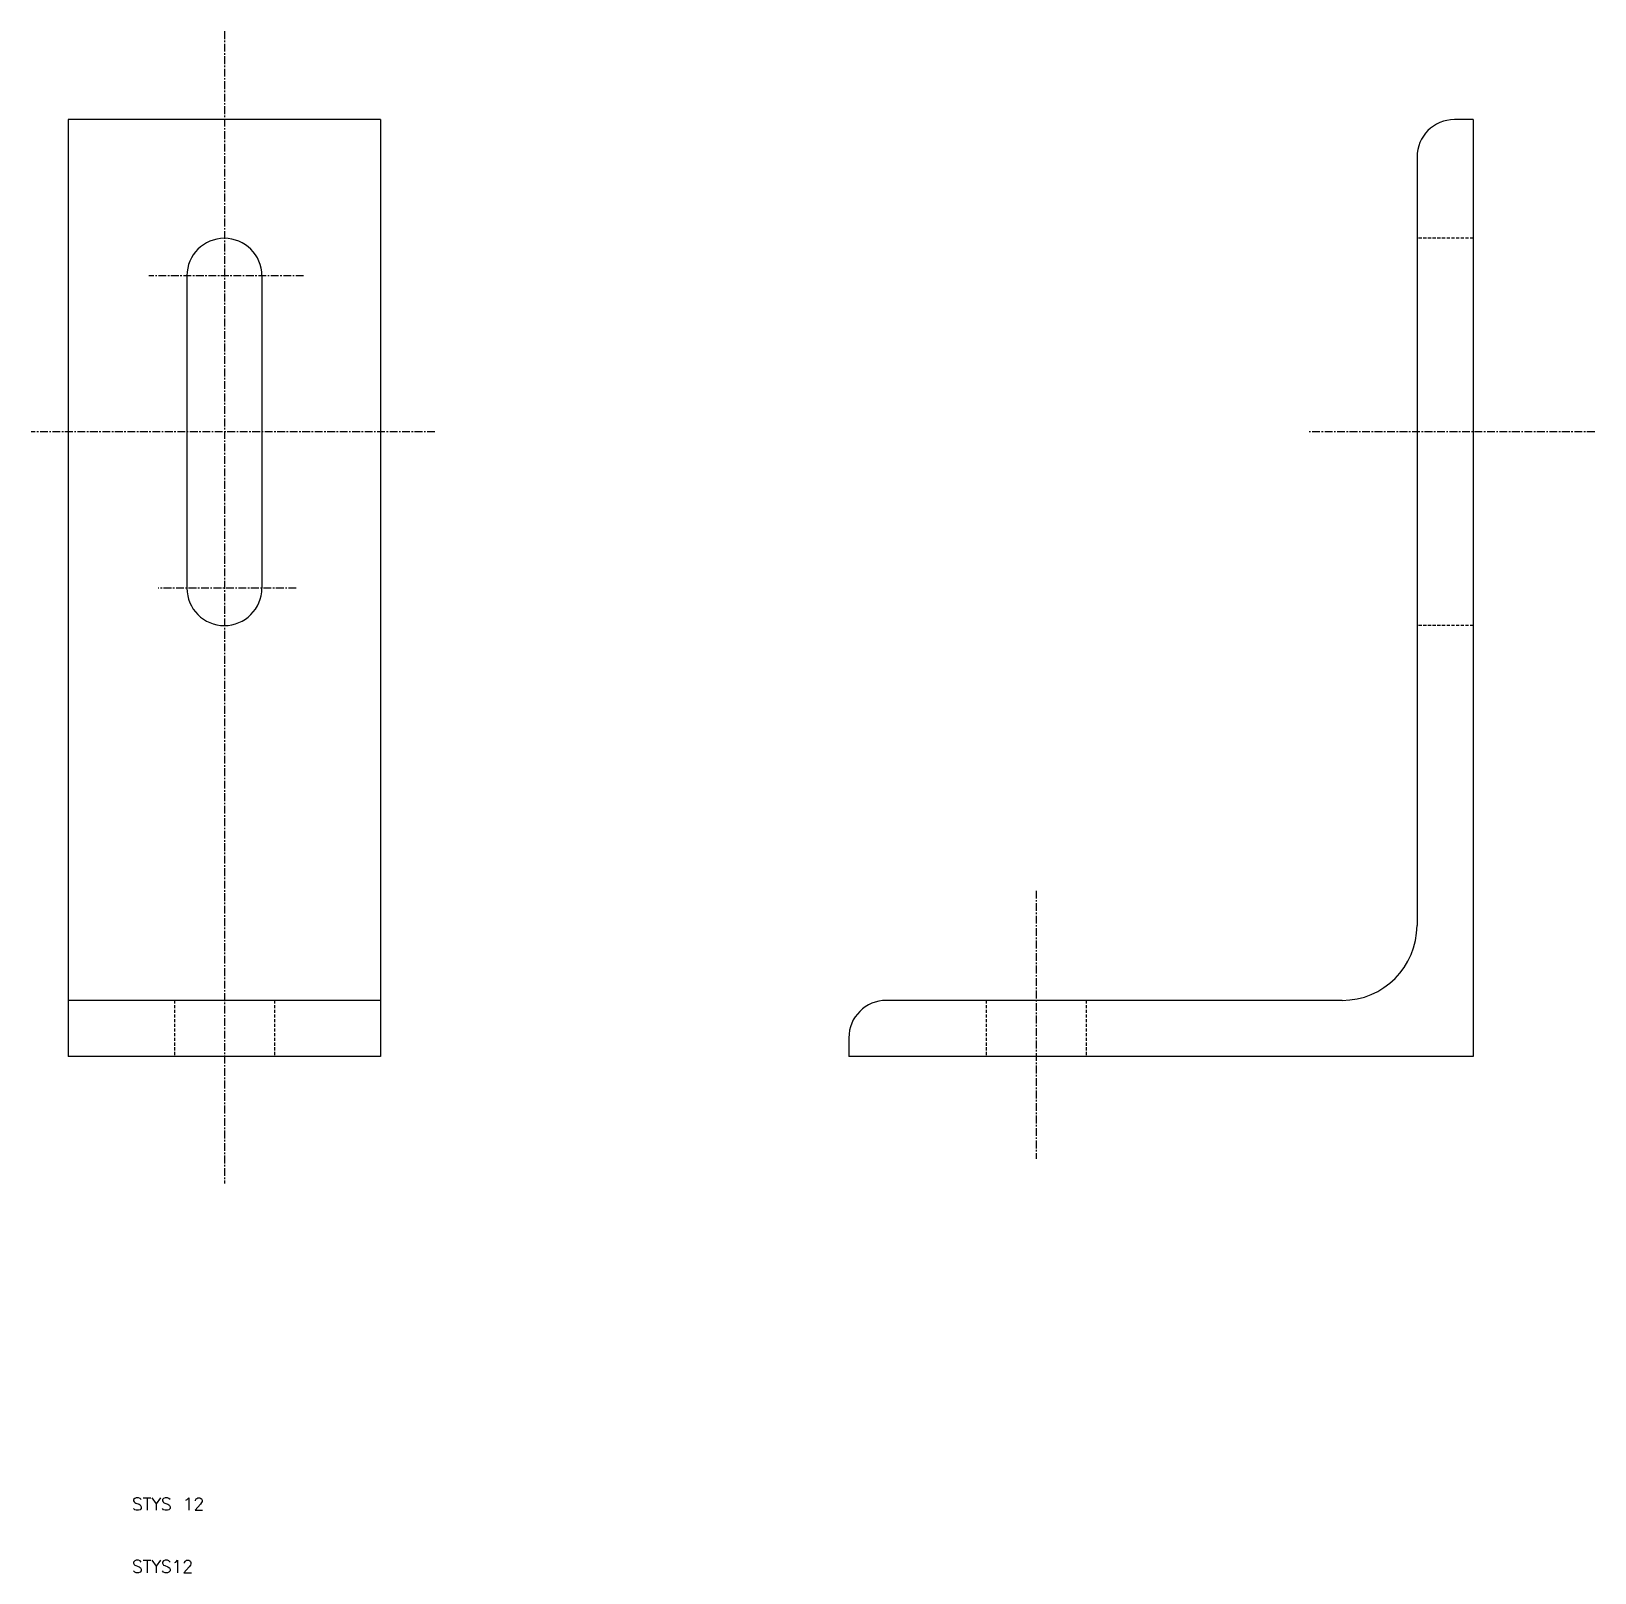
# Model space of a CAD drawing. Extents: x 490 to 740, y -12 to 235.
import ezdxf

# ---------------------------------------------------------------- set-up
doc = ezdxf.new("R2010")
doc.units = 0
doc.linetypes.add('CENTER', pattern=[2, 1.25, -0.25, 0.25, -0.25])
doc.linetypes.add('DASHED', pattern=[0.75, 0.5, -0.25])
doc.layers.get('0').update_dxf_attribs({"linetype": 'CONTINUOUS'})
doc.layers.add('CENTER', color=1, linetype='CENTER')
doc.styles.get("Standard").update_dxf_attribs({"font": 'txt.shx'})

msp = doc.modelspace()

# ---------------------------------------------------------------- linework, layer by layer
for p, q in [((495.9, 221.06), (495.9, 71.06)), ((545.9, 221.06), (495.9, 221.06)), ((545.9, 221.06), (545.9, 71.06)), ((720.9, 221.06), (717.9, 221.06)), ((720.9, 221.06), (720.9, 71.06)), ((711.9, 215.06), (711.9, 92.06)), ((514.9, 196.06), (514.9, 146.06)), ((526.9, 196.06), (526.9, 146.06)), ((545.9, 80.06), (495.9, 80.06)), ((699.9, 80.06), (626.9, 80.06)), ((620.9, 74.06), (620.9, 71.06)), ((545.9, 71.06), (495.9, 71.06)), ((720.9, 71.06), (620.9, 71.06))]:
    msp.add_line(p, q)
at = {"color": 3, "linetype": 'DASHED'}
for p, q in [((720.9, 202.06), (711.9, 202.06)), ((720.9, 140.06), (711.9, 140.06)), ((512.9, 80.06), (512.9, 71.06)), ((528.9, 80.06), (528.9, 71.06)), ((642.9, 80.06), (642.9, 71.06)), ((658.9, 80.06), (658.9, 71.06))]:
    msp.add_line(p, q, dxfattribs=at)
for centre, radius, start, end in [((717.9, 215.06), 6, 90, 180), ((520.9, 196.06), 6, 0, 180), ((520.9, 146.06), 6, 180, 0), ((699.9, 92.06), 12, 270, 0), ((626.9, 74.06), 6, 90, 180)]:
    msp.add_arc(centre, radius, start, end)
at = {"layer": 'CENTER', "color": 1, "linetype": 'CENTER'}
for p, q in [((520.9, 235.21), (520.9, 50.73)), ((533.59, 196.06), (508.81, 196.06)), ((554.62, 171.06), (489.97, 171.06)), ((740.36, 171.06), (694.42, 171.06)), ((532.41, 146.06), (510.29, 146.06)), ((650.9, 97.62), (650.9, 54.68))]:
    msp.add_line(p, q, dxfattribs=at)

# ---------------------------------------------------------------- texts
at = {"color": 7, "linetype": 'CONTINUOUS'}
for s, p in [('STYS 12', (506.11, -1.57)), ('STYS12', (506.11, -11.57))]:
    msp.add_text(s, height=2, dxfattribs=at).set_placement(p)

doc.saveas('drawing.dxf')
